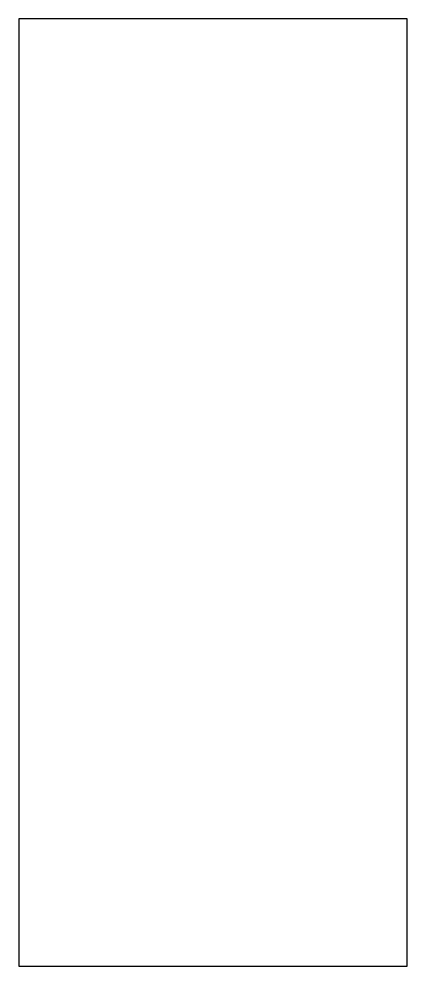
# Model space of a CAD drawing. Header units: millimetres. Extents: x -226 to -108, y -34 to 254.
import ezdxf

# ---------------------------------------------------------------- set-up
doc = ezdxf.new("R2010")
doc.units = ezdxf.units.MM
doc.layers.get('0').update_dxf_attribs({"linetype": 'CONTINUOUS'})

msp = doc.modelspace()

# ---------------------------------------------------------------- linework, layer by layer
msp.add_lwpolyline([(-226.13, -34), (-108.13, -34), (-108.13, 254), (-226.13, 254)], close=True)

doc.saveas('drawing.dxf')
